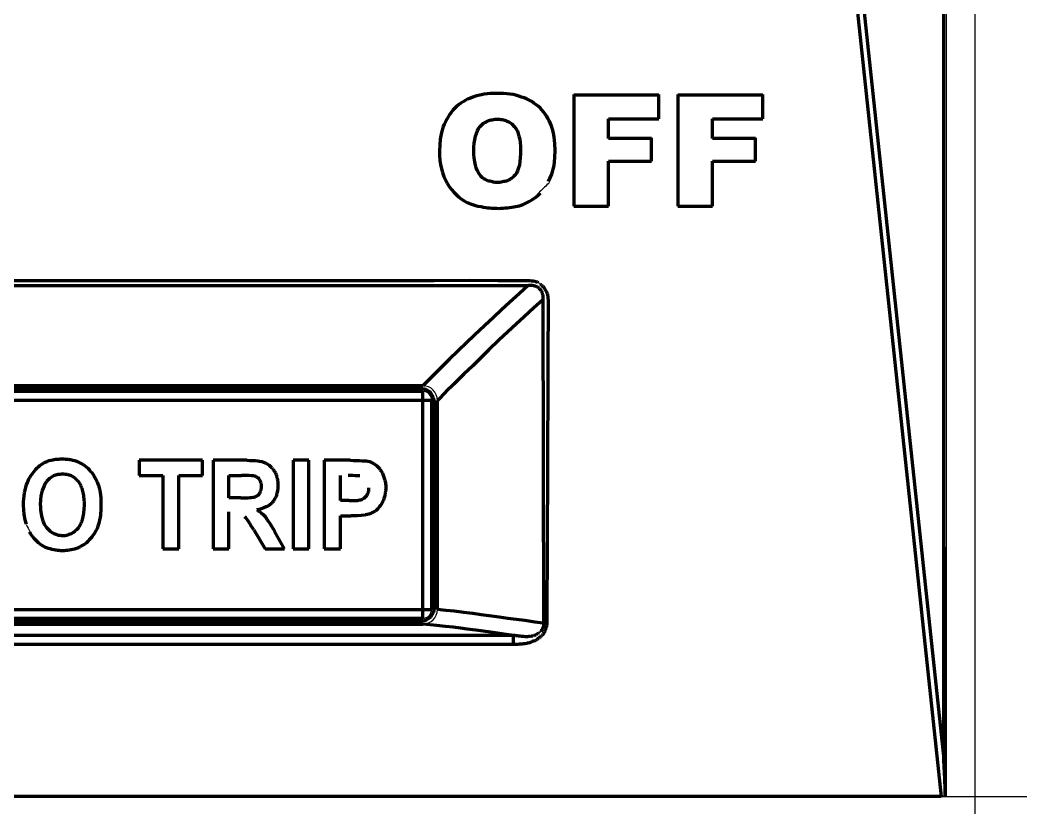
# Model space of a CAD drawing. Header units: millimetres. Extents: x 1622 to 1905, y 0 to 327.
# Drawn here: x 1798.99 to 1833.44, y 60.1 to 87.21 of the extents above; entities that cross this region are included whole.
import ezdxf

# ---------------------------------------------------------------- set-up
doc = ezdxf.new("R2010")
doc.units = ezdxf.units.MM
doc.layers.add('at_Entity', color=7, linetype='Continuous')

# ---------------------------------------------------------------- blocks, each defined once
blk = doc.blocks.new('GYER HERH  WRE TS1600AF 4P')
blk.add_lwpolyline([(79591.425, 9443.286), (79591.425, 9435.786, -0.414214), (79587.925, 9432.286), (79584.925, 9432.286), (79584.925, 9229.786), (79783.925, 9229.786), (79783.925, 9297.165)], format="xyb")
blk.add_lwpolyline([(79651.932, 9426.286), (79716.929, 9426.286), (79716.929, 9229.786), (79651.932, 9229.786)], close=True)
at = {"color": 3}
blk.add_lwpolyline([(79650.925, 9347.786), (79717.925, 9347.786), (79717.925, 9228.786), (79650.925, 9228.786)], close=True, dxfattribs=at)
at = {"layer": 'at_Entity', "color": 0, "lineweight": 140}
for p, q in [((79716.855, 9231.067), (79716.855, 9346.786)), ((79710.497, 9288.447), (79716.763, 9229.786)), ((79710.73, 9288.484), (79716.855, 9231.067)), ((79700.739, 9253.875), (79700.644, 9253.84)), ((79700.829, 9253.903), (79700.739, 9253.875)), ((79700.939, 9253.928), (79700.829, 9253.903)), ((79701.035, 9253.943), (79700.939, 9253.928)), ((79701.141, 9253.953), (79701.035, 9253.943)), ((79701.242, 9253.963), (79701.141, 9253.953)), ((79701.366, 9253.97), (79701.242, 9253.963)), ((79701.475, 9253.972), (79701.366, 9253.97)), ((79701.588, 9253.97), (79701.475, 9253.972)), ((79701.693, 9253.964), (79701.588, 9253.97)), ((79701.82, 9253.953), (79701.693, 9253.964)), ((79701.929, 9253.943), (79701.82, 9253.953)), ((79702.03, 9253.929), (79701.929, 9253.943)), ((79702.122, 9253.909), (79702.03, 9253.929)), ((79702.231, 9253.875), (79702.122, 9253.909)), ((79702.323, 9253.84), (79702.231, 9253.875)), ((79704.119, 9253.935), (79704.119, 9250.091)), ((79707.05, 9253.906), (79704.119, 9253.906)), ((79707.05, 9253.096), (79707.05, 9253.935)), ((79707.698, 9253.935), (79707.698, 9250.091)), ((79710.629, 9253.906), (79707.698, 9253.906)), ((79710.629, 9253.096), (79710.629, 9253.935)), ((79700.084, 9253.522), (79700.019, 9253.464)), ((79700.149, 9253.574), (79700.084, 9253.522)), ((79700.232, 9253.634), (79700.149, 9253.574)), ((79700.304, 9253.685), (79700.232, 9253.634)), ((79700.382, 9253.732), (79700.304, 9253.685)), ((79700.458, 9253.773), (79700.382, 9253.732)), ((79700.557, 9253.812), (79700.458, 9253.773)), ((79700.644, 9253.84), (79700.557, 9253.812)), ((79702.41, 9253.814), (79702.323, 9253.84)), ((79702.49, 9253.782), (79702.41, 9253.814)), ((79702.586, 9253.736), (79702.49, 9253.782)), ((79702.669, 9253.692), (79702.586, 9253.736)), ((79702.744, 9253.64), (79702.669, 9253.692)), ((79702.814, 9253.592), (79702.744, 9253.64)), ((79702.894, 9253.53), (79702.814, 9253.592)), ((79702.959, 9253.471), (79702.894, 9253.53)), ((79699.794, 9253.169), (79699.746, 9253.089)), ((79699.843, 9253.243), (79699.794, 9253.169)), ((79699.893, 9253.31), (79699.843, 9253.243)), ((79699.959, 9253.392), (79699.893, 9253.31)), ((79700.019, 9253.464), (79699.959, 9253.392)), ((79703.018, 9253.406), (79702.959, 9253.471)), ((79703.072, 9253.343), (79703.018, 9253.406)), ((79703.133, 9253.26), (79703.072, 9253.343)), ((79703.184, 9253.184), (79703.133, 9253.26)), ((79703.229, 9253.108), (79703.184, 9253.184)), ((79699.622, 9252.831), (79699.563, 9252.628)), ((79699.66, 9252.916), (79699.622, 9252.831)), ((79699.696, 9252.995), (79699.66, 9252.916)), ((79699.746, 9253.089), (79699.696, 9252.995)), ((79700.843, 9252.761), (79700.897, 9252.831)), ((79700.897, 9252.831), (79700.923, 9252.861)), ((79700.923, 9252.861), (79700.953, 9252.893)), ((79700.953, 9252.893), (79700.98, 9252.919)), ((79700.98, 9252.919), (79701.012, 9252.948)), ((79701.012, 9252.948), (79701.046, 9252.966)), ((79701.046, 9252.966), (79701.084, 9252.987)), ((79701.084, 9252.987), (79701.116, 9253.005)), ((79701.116, 9253.005), (79701.152, 9253.022)), ((79701.152, 9253.022), (79701.189, 9253.036)), ((79701.189, 9253.036), (79701.233, 9253.049)), ((79701.233, 9253.049), (79701.27, 9253.057)), ((79701.27, 9253.057), (79701.308, 9253.066)), ((79701.308, 9253.066), (79701.35, 9253.075)), ((79701.35, 9253.075), (79701.397, 9253.08)), ((79701.397, 9253.08), (79701.434, 9253.081)), ((79701.434, 9253.081), (79701.475, 9253.081)), ((79701.475, 9253.081), (79701.519, 9253.081)), ((79701.519, 9253.081), (79701.57, 9253.08)), ((79701.57, 9253.08), (79701.611, 9253.078)), ((79701.611, 9253.078), (79701.653, 9253.074)), ((79701.653, 9253.074), (79701.693, 9253.059)), ((79701.693, 9253.059), (79701.739, 9253.046)), ((79701.739, 9253.046), (79701.776, 9253.036)), ((79701.776, 9253.036), (79701.815, 9253.022)), ((79701.815, 9253.022), (79701.849, 9253.004)), ((79701.849, 9253.004), (79701.888, 9252.983)), ((79701.888, 9252.983), (79701.919, 9252.965)), ((79701.919, 9252.965), (79701.952, 9252.948)), ((79701.952, 9252.948), (79701.984, 9252.921)), ((79701.984, 9252.921), (79702.018, 9252.889)), ((79702.018, 9252.889), (79702.044, 9252.861)), ((79702.044, 9252.861), (79702.07, 9252.831)), ((79702.07, 9252.831), (79702.128, 9252.759)), ((79703.269, 9253.035), (79703.229, 9253.108)), ((79703.312, 9252.94), (79703.269, 9253.035)), ((79703.345, 9252.853), (79703.312, 9252.94)), ((79703.404, 9252.661), (79703.345, 9252.853)), ((79705.313, 9253.096), (79707.05, 9253.096)), ((79705.313, 9252.418), (79705.313, 9253.096)), ((79708.891, 9253.096), (79710.629, 9253.096)), ((79708.891, 9252.418), (79708.891, 9253.096)), ((79699.563, 9252.628), (79699.517, 9252.395)), ((79700.707, 9252.376), (79700.736, 9252.499)), ((79700.736, 9252.499), (79700.764, 9252.588)), ((79700.764, 9252.588), (79700.802, 9252.687)), ((79700.802, 9252.687), (79700.843, 9252.761)), ((79702.128, 9252.759), (79702.179, 9252.671)), ((79702.179, 9252.671), (79702.208, 9252.592)), ((79702.208, 9252.592), (79702.231, 9252.506)), ((79702.231, 9252.506), (79702.257, 9252.398)), ((79703.444, 9252.474), (79703.404, 9252.661)), ((79699.501, 9252.202), (79699.495, 9251.998)), ((79699.517, 9252.395), (79699.501, 9252.202)), ((79700.681, 9252.118), (79700.69, 9252.261)), ((79700.69, 9252.261), (79700.707, 9252.376)), ((79702.257, 9252.398), (79702.275, 9252.269)), ((79702.275, 9252.269), (79702.281, 9252.16)), ((79702.281, 9252.16), (79702.283, 9252.043)), ((79703.469, 9252.235), (79703.444, 9252.474)), ((79703.477, 9252.02), (79703.469, 9252.235)), ((79706.791, 9252.418), (79705.313, 9252.418)), ((79706.791, 9251.645), (79706.791, 9252.44)), ((79710.376, 9252.418), (79708.891, 9252.418)), ((79710.376, 9251.645), (79710.376, 9252.44)), ((79699.495, 9251.998), (79699.499, 9251.843)), ((79699.499, 9251.843), (79699.511, 9251.667)), ((79700.678, 9251.991), (79700.681, 9252.118)), ((79700.68, 9251.872), (79700.678, 9251.991)), ((79700.686, 9251.76), (79700.68, 9251.872)), ((79702.282, 9251.909), (79702.276, 9251.756)), ((79702.283, 9252.043), (79702.282, 9251.909)), ((79703.469, 9251.75), (79703.477, 9252.02)), ((79699.511, 9251.667), (79699.532, 9251.526)), ((79699.532, 9251.526), (79699.565, 9251.38)), ((79700.707, 9251.62), (79700.686, 9251.76)), ((79700.736, 9251.498), (79700.707, 9251.62)), ((79700.76, 9251.408), (79700.736, 9251.498)), ((79702.243, 9251.498), (79702.216, 9251.408)), ((79702.264, 9251.631), (79702.243, 9251.498)), ((79702.276, 9251.756), (79702.264, 9251.631)), ((79703.358, 9251.192), (79703.443, 9251.494)), ((79703.443, 9251.494), (79703.469, 9251.75)), ((79705.313, 9251.645), (79706.791, 9251.645)), ((79705.313, 9250.091), (79705.313, 9251.645)), ((79708.891, 9251.645), (79710.376, 9251.645)), ((79708.891, 9250.091), (79708.891, 9251.645)), ((79699.565, 9251.38), (79699.598, 9251.252)), ((79699.598, 9251.252), (79699.647, 9251.108)), ((79699.647, 9251.108), (79699.699, 9250.994)), ((79700.79, 9251.327), (79700.76, 9251.408)), ((79700.842, 9251.234), (79700.79, 9251.327)), ((79700.897, 9251.159), (79700.842, 9251.234)), ((79700.922, 9251.128), (79700.897, 9251.159)), ((79700.946, 9251.101), (79700.922, 9251.128)), ((79700.979, 9251.072), (79700.946, 9251.101)), ((79702.059, 9251.124), (79702.028, 9251.091)), ((79702.088, 9251.159), (79702.059, 9251.124)), ((79702.14, 9251.233), (79702.088, 9251.159)), ((79702.179, 9251.309), (79702.14, 9251.233)), ((79702.216, 9251.408), (79702.179, 9251.309)), ((79703.247, 9250.938), (79703.358, 9251.192)), ((79699.699, 9250.994), (79699.76, 9250.879)), ((79699.76, 9250.879), (79699.826, 9250.774)), ((79699.826, 9250.774), (79699.908, 9250.66)), ((79701.012, 9251.048), (79700.979, 9251.072)), ((79701.045, 9251.024), (79701.012, 9251.048)), ((79701.075, 9251.004), (79701.045, 9251.024)), ((79701.115, 9250.984), (79701.075, 9251.004)), ((79701.152, 9250.967), (79701.115, 9250.984)), ((79701.191, 9250.957), (79701.152, 9250.967)), ((79701.228, 9250.947), (79701.191, 9250.957)), ((79701.274, 9250.937), (79701.228, 9250.947)), ((79701.314, 9250.93), (79701.274, 9250.937)), ((79701.352, 9250.918), (79701.314, 9250.93)), ((79701.39, 9250.911), (79701.352, 9250.918)), ((79701.44, 9250.909), (79701.39, 9250.911)), ((79701.486, 9250.908), (79701.44, 9250.909)), ((79701.529, 9250.908), (79701.486, 9250.908)), ((79701.57, 9250.909), (79701.529, 9250.908)), ((79701.621, 9250.918), (79701.57, 9250.909)), ((79701.665, 9250.93), (79701.621, 9250.918)), ((79701.706, 9250.936), (79701.665, 9250.93)), ((79701.743, 9250.942), (79701.706, 9250.936)), ((79701.787, 9250.953), (79701.743, 9250.942)), ((79701.826, 9250.967), (79701.787, 9250.953)), ((79701.865, 9250.98), (79701.826, 9250.967)), ((79701.897, 9250.996), (79701.865, 9250.98)), ((79701.933, 9251.022), (79701.897, 9250.996)), ((79701.964, 9251.048), (79701.933, 9251.022)), ((79702, 9251.07), (79701.964, 9251.048)), ((79702.028, 9251.091), (79702, 9251.07)), ((79699.908, 9250.66), (79699.985, 9250.573)), ((79699.985, 9250.573), (79700.071, 9250.489)), ((79700.071, 9250.489), (79700.154, 9250.414)), ((79700.154, 9250.414), (79700.257, 9250.336)), ((79702.808, 9250.398), (79702.891, 9250.468)), ((79702.891, 9250.468), (79702.971, 9250.547)), ((79700.257, 9250.336), (79700.348, 9250.279)), ((79700.348, 9250.279), (79700.448, 9250.223)), ((79700.448, 9250.223), (79700.565, 9250.172)), ((79700.565, 9250.172), (79700.7, 9250.124)), ((79700.7, 9250.124), (79700.811, 9250.097)), ((79700.811, 9250.097), (79700.931, 9250.076)), ((79700.931, 9250.076), (79701.002, 9250.061)), ((79701.985, 9250.057), (79702.051, 9250.069)), ((79702.051, 9250.069), (79702.116, 9250.083)), ((79702.116, 9250.083), (79702.179, 9250.093)), ((79702.179, 9250.093), (79702.249, 9250.109)), ((79702.249, 9250.109), (79702.306, 9250.128)), ((79702.306, 9250.128), (79702.37, 9250.15)), ((79702.37, 9250.15), (79702.426, 9250.177)), ((79702.426, 9250.177), (79702.489, 9250.208)), ((79702.489, 9250.208), (79702.54, 9250.234)), ((79702.54, 9250.234), (79702.594, 9250.26)), ((79702.594, 9250.26), (79702.696, 9250.321)), ((79702.696, 9250.321), (79702.808, 9250.398)), ((79704.119, 9250.091), (79705.313, 9250.091)), ((79707.698, 9250.091), (79708.891, 9250.091)), ((79701.002, 9250.061), (79701.085, 9250.047)), ((79701.085, 9250.047), (79701.153, 9250.038)), ((79701.153, 9250.038), (79701.222, 9250.032)), ((79701.222, 9250.032), (79701.299, 9250.026)), ((79701.299, 9250.026), (79701.384, 9250.021)), ((79701.384, 9250.021), (79701.455, 9250.018)), ((79701.455, 9250.018), (79701.532, 9250.017)), ((79701.532, 9250.017), (79701.605, 9250.019)), ((79701.605, 9250.019), (79701.687, 9250.023)), ((79701.687, 9250.023), (79701.755, 9250.03)), ((79701.755, 9250.03), (79701.831, 9250.039)), ((79701.831, 9250.039), (79701.903, 9250.046)), ((79701.903, 9250.046), (79701.985, 9250.057)), ((79666.305, 9247.366), (79702.548, 9247.366)), ((79684.269, 9247.535), (79685.38, 9247.535)), ((79685.38, 9247.535), (79686.274, 9247.535)), ((79686.274, 9247.535), (79687.228, 9247.535)), ((79687.228, 9247.535), (79688.114, 9247.535)), ((79688.114, 9247.535), (79689.111, 9247.535)), ((79689.111, 9247.535), (79689.917, 9247.535)), ((79689.917, 9247.535), (79690.778, 9247.535)), ((79690.778, 9247.535), (79691.676, 9247.535)), ((79691.676, 9247.535), (79692.685, 9247.535)), ((79692.685, 9247.535), (79693.501, 9247.535)), ((79693.501, 9247.535), (79694.375, 9247.535)), ((79694.375, 9247.535), (79695.338, 9247.535)), ((79695.338, 9247.535), (79696.421, 9247.535)), ((79696.421, 9247.535), (79697.298, 9247.535)), ((79697.298, 9247.535), (79698.235, 9247.535)), ((79698.235, 9247.535), (79699.314, 9247.539)), ((79699.314, 9247.539), (79700.528, 9247.541)), ((79700.528, 9247.541), (79701.507, 9247.539)), ((79701.507, 9247.539), (79702.548, 9247.535)), ((79702.548, 9247.366), (79702.243, 9247.091)), ((79702.548, 9247.535), (79702.561, 9247.535)), ((79702.548, 9247.366), (79702.557, 9247.37)), ((79702.557, 9247.37), (79702.568, 9247.373)), ((79702.561, 9247.535), (79702.576, 9247.535)), ((79702.568, 9247.373), (79702.579, 9247.373)), ((79702.576, 9247.535), (79702.59, 9247.535)), ((79702.579, 9247.373), (79702.594, 9247.373)), ((79702.59, 9247.535), (79702.606, 9247.535)), ((79702.594, 9247.373), (79702.603, 9247.373)), ((79702.603, 9247.373), (79702.615, 9247.373)), ((79702.606, 9247.535), (79702.619, 9247.531)), ((79702.615, 9247.373), (79702.625, 9247.373)), ((79702.619, 9247.531), (79702.636, 9247.528)), ((79702.625, 9247.373), (79702.634, 9247.373)), ((79702.634, 9247.373), (79702.648, 9247.373)), ((79702.636, 9247.528), (79702.65, 9247.528)), ((79702.648, 9247.373), (79702.665, 9247.373)), ((79702.65, 9247.528), (79702.663, 9247.528)), ((79702.663, 9247.528), (79702.683, 9247.528)), ((79702.665, 9247.373), (79702.678, 9247.373)), ((79702.678, 9247.373), (79702.692, 9247.373)), ((79702.683, 9247.528), (79702.702, 9247.527)), ((79702.692, 9247.373), (79702.705, 9247.369)), ((79702.702, 9247.527), (79702.716, 9247.525)), ((79702.705, 9247.369), (79702.722, 9247.365)), ((79702.716, 9247.525), (79702.732, 9247.52)), ((79702.722, 9247.365), (79702.736, 9247.363)), ((79702.732, 9247.52), (79702.747, 9247.515)), ((79702.736, 9247.363), (79702.749, 9247.358)), ((79702.747, 9247.515), (79702.768, 9247.509)), ((79702.749, 9247.358), (79702.765, 9247.353)), ((79702.765, 9247.353), (79702.783, 9247.347)), ((79702.768, 9247.509), (79702.788, 9247.504)), ((79702.783, 9247.347), (79702.797, 9247.342)), ((79702.788, 9247.504), (79702.812, 9247.498)), ((79702.797, 9247.342), (79702.812, 9247.336)), ((79702.812, 9247.498), (79702.831, 9247.495)), ((79702.812, 9247.336), (79702.83, 9247.331)), ((79702.83, 9247.331), (79702.849, 9247.324)), ((79702.831, 9247.495), (79702.852, 9247.486)), ((79702.849, 9247.324), (79702.863, 9247.316)), ((79702.852, 9247.486), (79702.868, 9247.476)), ((79702.863, 9247.316), (79702.879, 9247.307)), ((79702.868, 9247.476), (79702.885, 9247.469)), ((79702.959, 9247.41), (79702.982, 9247.398)), ((79702.982, 9247.398), (79703.005, 9247.381)), ((79703.005, 9247.381), (79703.021, 9247.364)), ((79703.021, 9247.364), (79703.04, 9247.344)), ((79703.04, 9247.344), (79703.06, 9247.326)), ((79703.06, 9247.326), (79703.081, 9247.304)), ((79702.243, 9247.091), (79701.903, 9246.782)), ((79702.879, 9247.307), (79702.89, 9247.294)), ((79702.89, 9247.294), (79702.907, 9247.276)), ((79702.907, 9247.276), (79702.922, 9247.261)), ((79702.922, 9247.261), (79702.936, 9247.248)), ((79702.936, 9247.248), (79702.953, 9247.231)), ((79702.953, 9247.231), (79702.971, 9247.213)), ((79702.971, 9247.213), (79702.984, 9247.198)), ((79702.984, 9247.198), (79702.994, 9247.182)), ((79702.994, 9247.182), (79703.004, 9247.163)), ((79703.004, 9247.163), (79703.017, 9247.138)), ((79703.017, 9247.138), (79703.027, 9247.116)), ((79703.027, 9247.116), (79703.034, 9247.093)), ((79703.034, 9247.093), (79703.039, 9247.07)), ((79703.039, 9247.07), (79703.046, 9247.042)), ((79703.046, 9247.042), (79703.052, 9247.017)), ((79703.052, 9247.017), (79703.057, 9246.99)), ((79703.057, 9246.99), (79703.057, 9246.962)), ((79703.081, 9247.304), (79703.095, 9247.284)), ((79703.095, 9247.284), (79703.109, 9247.263)), ((79703.109, 9247.263), (79703.125, 9247.235)), ((79703.125, 9247.235), (79703.143, 9247.203)), ((79703.143, 9247.203), (79703.159, 9247.176)), ((79703.159, 9247.176), (79703.178, 9247.145)), ((79703.178, 9247.145), (79703.191, 9247.116)), ((79703.191, 9247.116), (79703.204, 9247.082)), ((79703.204, 9247.082), (79703.212, 9247.055)), ((79703.212, 9247.055), (79703.218, 9247.027)), ((79703.218, 9247.027), (79703.223, 9246.984)), ((79703.223, 9246.984), (79703.227, 9246.938)), ((79701.903, 9246.782), (79701.633, 9246.531)), ((79703.051, 9246.865), (79702.745, 9246.593)), ((79703.054, 9246.9), (79703.051, 9246.865)), ((79703.051, 9246.865), (79703.075, 9235.744)), ((79703.056, 9246.93), (79703.054, 9246.9)), ((79703.057, 9246.962), (79703.056, 9246.93)), ((79703.227, 9246.938), (79703.229, 9246.902)), ((79703.229, 9246.902), (79703.23, 9246.865)), ((79703.23, 9246.865), (79703.23, 9246.631)), ((79703.23, 9246.631), (79703.23, 9246.363)), ((79701.633, 9246.531), (79701.348, 9246.261)), ((79702.405, 9246.285), (79702.133, 9246.035)), ((79702.745, 9246.593), (79702.405, 9246.285)), ((79703.23, 9246.363), (79703.23, 9246.146)), ((79701.039, 9245.974), (79700.696, 9245.651)), ((79701.348, 9246.261), (79701.039, 9245.974)), ((79702.133, 9246.035), (79701.843, 9245.768)), ((79703.23, 9246.146), (79703.23, 9245.915)), ((79700.696, 9245.651), (79700.423, 9245.39)), ((79701.843, 9245.768), (79701.538, 9245.479)), ((79703.227, 9245.656), (79703.224, 9245.367)), ((79703.23, 9245.915), (79703.227, 9245.656)), ((79700.423, 9245.39), (79700.134, 9245.112)), ((79701.538, 9245.479), (79701.198, 9245.153)), ((79703.224, 9245.367), (79703.224, 9245.134)), ((79700.134, 9245.112), (79699.829, 9244.814)), ((79701.198, 9245.153), (79700.926, 9244.887)), ((79703.224, 9245.134), (79703.224, 9244.884)), ((79699.829, 9244.814), (79699.488, 9244.477)), ((79700.638, 9244.604), (79700.333, 9244.309)), ((79700.926, 9244.887), (79700.638, 9244.604)), ((79703.224, 9244.884), (79703.224, 9244.602)), ((79703.224, 9244.602), (79703.224, 9244.287)), ((79699.488, 9244.477), (79699.215, 9244.204)), ((79700.333, 9244.309), (79699.992, 9243.973)), ((79703.224, 9244.287), (79703.224, 9244.036)), ((79698.923, 9243.912), (79669.927, 9243.912)), ((79699.215, 9244.204), (79698.923, 9243.912)), ((79699.992, 9243.973), (79699.718, 9243.7)), ((79703.224, 9244.036), (79703.224, 9243.772)), ((79698.923, 9243.72), (79669.927, 9243.72)), ((79670.03, 9243.823), (79698.837, 9243.823)), ((79699.023, 9243.789), (79698.837, 9243.823)), ((79698.923, 9235.913), (79698.923, 9243.72)), ((79699.179, 9243.699), (79699.023, 9243.789)), ((79699.292, 9243.513), (79699.179, 9243.699)), ((79699.718, 9243.7), (79699.426, 9243.411)), ((79703.224, 9243.772), (79703.223, 9243.476)), ((79699.228, 9243.411), (79669.63, 9243.411)), ((79699.228, 9236.215), (79699.228, 9243.411)), ((79699.332, 9243.315), (79699.292, 9243.513)), ((79699.332, 9243.315), (79699.332, 9236.319)), ((79699.426, 9236.215), (79699.426, 9243.411)), ((79703.223, 9243.476), (79703.221, 9243.14)), ((79703.219, 9242.865), (79703.218, 9242.571)), ((79703.221, 9243.14), (79703.219, 9242.865)), ((79703.218, 9242.571), (79703.215, 9242.254)), ((79703.215, 9242.254), (79703.213, 9241.894)), ((79703.213, 9241.894), (79703.212, 9241.601)), ((79703.212, 9241.601), (79703.212, 9241.29)), ((79685.652, 9241.091), (79685.691, 9241.127)), ((79685.691, 9241.127), (79685.733, 9241.165)), ((79685.733, 9241.165), (79685.778, 9241.198)), ((79685.778, 9241.198), (79685.83, 9241.233)), ((79685.83, 9241.233), (79685.873, 9241.259)), ((79685.873, 9241.259), (79685.917, 9241.282)), ((79685.917, 9241.282), (79685.986, 9241.312)), ((79685.986, 9241.312), (79686.064, 9241.338)), ((79686.064, 9241.338), (79686.129, 9241.352)), ((79686.129, 9241.352), (79686.199, 9241.363)), ((79686.199, 9241.363), (79686.234, 9241.376)), ((79686.234, 9241.376), (79686.275, 9241.384)), ((79686.275, 9241.384), (79686.309, 9241.386)), ((79686.309, 9241.386), (79686.345, 9241.386)), ((79686.345, 9241.386), (79686.387, 9241.391)), ((79686.387, 9241.391), (79686.433, 9241.396)), ((79686.433, 9241.396), (79686.469, 9241.399)), ((79686.469, 9241.399), (79686.506, 9241.4)), ((79686.506, 9241.4), (79686.547, 9241.399)), ((79686.547, 9241.399), (79686.591, 9241.396)), ((79686.591, 9241.396), (79686.623, 9241.391)), ((79686.623, 9241.391), (79686.656, 9241.386)), ((79686.656, 9241.386), (79686.691, 9241.385)), ((79686.691, 9241.385), (79686.73, 9241.384)), ((79686.73, 9241.384), (79686.763, 9241.379)), ((79686.763, 9241.379), (79686.8, 9241.371)), ((79686.8, 9241.371), (79686.862, 9241.355)), ((79686.862, 9241.355), (79686.935, 9241.338)), ((79686.935, 9241.338), (79686.995, 9241.321)), ((79686.995, 9241.321), (79687.058, 9241.297)), ((79687.058, 9241.297), (79687.116, 9241.265)), ((79687.116, 9241.265), (79687.181, 9241.23)), ((79687.181, 9241.23), (79687.231, 9241.2)), ((79687.231, 9241.2), (79687.28, 9241.165)), ((79687.28, 9241.165), (79687.338, 9241.123)), ((79687.338, 9241.123), (79687.396, 9241.073)), ((79691.337, 9241.349), (79689.162, 9241.349)), ((79689.162, 9241.349), (79689.162, 9240.826)), ((79691.337, 9240.826), (79691.337, 9241.349)), ((79692.861, 9241.349), (79691.702, 9241.349)), ((79691.702, 9241.349), (79691.702, 9238.3)), ((79692.861, 9241.349), (79692.956, 9241.347)), ((79692.956, 9241.347), (79693.063, 9241.344)), ((79693.063, 9241.344), (79693.149, 9241.339)), ((79693.149, 9241.339), (79693.241, 9241.334)), ((79693.241, 9241.334), (79693.304, 9241.319)), ((79693.304, 9241.319), (79693.376, 9241.304)), ((79693.376, 9241.304), (79693.434, 9241.287)), ((79693.434, 9241.287), (79693.497, 9241.26)), ((79693.497, 9241.26), (79693.544, 9241.238)), ((79693.544, 9241.238), (79693.594, 9241.21)), ((79693.594, 9241.21), (79693.631, 9241.181)), ((79693.631, 9241.181), (79693.67, 9241.143)), ((79693.67, 9241.143), (79693.694, 9241.126)), ((79693.694, 9241.126), (79693.717, 9241.105)), ((79694.996, 9241.349), (79694.455, 9241.349)), ((79694.455, 9241.349), (79694.455, 9238.3)), ((79694.996, 9238.3), (79694.996, 9241.349)), ((79696.423, 9241.349), (79695.528, 9241.349)), ((79695.528, 9241.349), (79695.528, 9238.3)), ((79696.423, 9241.349), (79696.522, 9241.347)), ((79696.522, 9241.347), (79696.636, 9241.344)), ((79696.636, 9241.344), (79696.73, 9241.339)), ((79696.73, 9241.339), (79696.834, 9241.334)), ((79696.834, 9241.334), (79696.901, 9241.332)), ((79696.901, 9241.332), (79696.973, 9241.327)), ((79696.973, 9241.327), (79697.027, 9241.318)), ((79697.027, 9241.318), (79697.082, 9241.305)), ((79697.082, 9241.305), (79697.14, 9241.283)), ((79697.14, 9241.283), (79697.202, 9241.252)), ((79697.202, 9241.252), (79697.248, 9241.223)), ((79697.248, 9241.223), (79697.295, 9241.194)), ((79697.295, 9241.194), (79697.323, 9241.172)), ((79697.323, 9241.172), (79697.352, 9241.147)), ((79697.352, 9241.147), (79697.372, 9241.127)), ((79697.372, 9241.127), (79697.393, 9241.106)), ((79703.212, 9241.29), (79703.212, 9240.964)), ((79685.39, 9240.755), (79685.419, 9240.804)), ((79685.419, 9240.804), (79685.454, 9240.853)), ((79685.454, 9240.853), (79685.493, 9240.908)), ((79685.493, 9240.908), (79685.526, 9240.951)), ((79685.526, 9240.951), (79685.565, 9240.995)), ((79685.565, 9240.995), (79685.605, 9241.042)), ((79685.605, 9241.042), (79685.652, 9241.091)), ((79686.143, 9240.77), (79686.072, 9240.718)), ((79686.21, 9240.811), (79686.143, 9240.77)), ((79686.246, 9240.826), (79686.21, 9240.811)), ((79686.277, 9240.838), (79686.246, 9240.826)), ((79686.318, 9240.851), (79686.277, 9240.838)), ((79686.356, 9240.863), (79686.318, 9240.851)), ((79686.397, 9240.864), (79686.356, 9240.863)), ((79686.434, 9240.866), (79686.397, 9240.864)), ((79686.479, 9240.869), (79686.434, 9240.866)), ((79686.518, 9240.87), (79686.479, 9240.869)), ((79686.559, 9240.869), (79686.518, 9240.87)), ((79686.596, 9240.866), (79686.559, 9240.869)), ((79686.643, 9240.864), (79686.596, 9240.866)), ((79686.685, 9240.863), (79686.643, 9240.864)), ((79686.718, 9240.852), (79686.685, 9240.863)), ((79686.75, 9240.842), (79686.718, 9240.852)), ((79686.791, 9240.826), (79686.75, 9240.842)), ((79686.829, 9240.811), (79686.791, 9240.826)), ((79686.859, 9240.794), (79686.829, 9240.811)), ((79686.888, 9240.776), (79686.859, 9240.794)), ((79686.924, 9240.752), (79686.888, 9240.776)), ((79687.396, 9241.073), (79687.437, 9241.029)), ((79687.437, 9241.029), (79687.476, 9240.98)), ((79687.476, 9240.98), (79687.525, 9240.925)), ((79687.525, 9240.925), (79687.573, 9240.861)), ((79687.573, 9240.861), (79687.606, 9240.807)), ((79687.606, 9240.807), (79687.637, 9240.745)), ((79689.162, 9240.826), (79689.97, 9240.826)), ((79689.97, 9240.826), (79689.97, 9238.3)), ((79690.517, 9240.826), (79691.337, 9240.826)), ((79690.517, 9238.3), (79690.517, 9240.826)), ((79692.243, 9240.826), (79692.683, 9240.826)), ((79692.243, 9240.053), (79692.243, 9240.826)), ((79692.767, 9240.826), (79692.683, 9240.826)), ((79692.848, 9240.825), (79692.767, 9240.826)), ((79692.947, 9240.823), (79692.848, 9240.825)), ((79693.034, 9240.818), (79692.947, 9240.823)), ((79693.046, 9240.818), (79693.034, 9240.818)), ((79693.055, 9240.818), (79693.046, 9240.818)), ((79693.065, 9240.818), (79693.055, 9240.818)), ((79693.074, 9240.818), (79693.065, 9240.818)), ((79693.11, 9240.812), (79693.074, 9240.818)), ((79693.14, 9240.804), (79693.11, 9240.812)), ((79693.171, 9240.789), (79693.14, 9240.804)), ((79693.195, 9240.774), (79693.171, 9240.789)), ((79693.223, 9240.761), (79693.195, 9240.774)), ((79693.717, 9241.105), (79693.733, 9241.086)), ((79693.733, 9241.086), (79693.75, 9241.061)), ((79693.75, 9241.061), (79693.767, 9241.039)), ((79693.767, 9241.039), (79693.784, 9241.015)), ((79693.784, 9241.015), (79693.798, 9240.994)), ((79693.798, 9240.994), (79693.813, 9240.973)), ((79693.813, 9240.973), (79693.83, 9240.945)), ((79693.83, 9240.945), (79693.847, 9240.914)), ((79693.847, 9240.914), (79693.859, 9240.889)), ((79693.859, 9240.889), (79693.871, 9240.863)), ((79693.871, 9240.863), (79693.879, 9240.831)), ((79693.879, 9240.831), (79693.887, 9240.797)), ((79693.887, 9240.797), (79693.895, 9240.772)), ((79693.895, 9240.772), (79693.905, 9240.745)), ((79696.089, 9239.964), (79696.089, 9240.826)), ((79696.434, 9240.826), (79696.354, 9240.826)), ((79696.51, 9240.825), (79696.434, 9240.826)), ((79696.602, 9240.82), (79696.51, 9240.825)), ((79696.682, 9240.811), (79696.602, 9240.82)), ((79696.701, 9240.811), (79696.682, 9240.811)), ((79696.716, 9240.811), (79696.701, 9240.811)), ((79696.734, 9240.811), (79696.716, 9240.811)), ((79696.751, 9240.811), (79696.734, 9240.811)), ((79697.393, 9241.106), (79697.414, 9241.081)), ((79697.414, 9241.081), (79697.438, 9241.05)), ((79697.438, 9241.05), (79697.458, 9241.023)), ((79697.458, 9241.023), (79697.479, 9240.995)), ((79697.479, 9240.995), (79697.498, 9240.966)), ((79697.498, 9240.966), (79697.517, 9240.933)), ((79697.517, 9240.933), (79697.529, 9240.905)), ((79697.529, 9240.905), (79697.542, 9240.877)), ((79697.542, 9240.877), (79697.557, 9240.843)), ((79697.557, 9240.843), (79697.572, 9240.803)), ((79697.572, 9240.803), (79697.582, 9240.771)), ((79697.582, 9240.771), (79697.594, 9240.737)), ((79703.212, 9240.964), (79703.212, 9240.596)), ((79685.231, 9240.322), (79685.257, 9240.423)), ((79685.257, 9240.423), (79685.281, 9240.502)), ((79685.281, 9240.502), (79685.309, 9240.583)), ((79685.309, 9240.583), (79685.333, 9240.642)), ((79685.333, 9240.642), (79685.363, 9240.706)), ((79685.363, 9240.706), (79685.39, 9240.755)), ((79685.882, 9240.472), (79685.819, 9240.314)), ((79685.896, 9240.504), (79685.882, 9240.472)), ((79685.913, 9240.535), (79685.896, 9240.504)), ((79685.94, 9240.578), (79685.913, 9240.535)), ((79685.968, 9240.62), (79685.94, 9240.578)), ((79686.02, 9240.672), (79685.968, 9240.62)), ((79686.072, 9240.718), (79686.02, 9240.672)), ((79686.955, 9240.73), (79686.924, 9240.752)), ((79686.982, 9240.703), (79686.955, 9240.73)), ((79687.009, 9240.678), (79686.982, 9240.703)), ((79687.04, 9240.647), (79687.009, 9240.678)), ((79687.064, 9240.62), (79687.04, 9240.647)), ((79687.089, 9240.58), (79687.064, 9240.62)), ((79687.112, 9240.548), (79687.089, 9240.58)), ((79687.137, 9240.509), (79687.112, 9240.548)), ((79687.156, 9240.472), (79687.137, 9240.509)), ((79687.177, 9240.426), (79687.156, 9240.472)), ((79687.194, 9240.386), (79687.177, 9240.426)), ((79687.637, 9240.745), (79687.674, 9240.682)), ((79687.674, 9240.682), (79687.711, 9240.607)), ((79687.711, 9240.607), (79687.735, 9240.545)), ((79687.735, 9240.545), (79687.758, 9240.48)), ((79687.758, 9240.48), (79687.778, 9240.401)), ((79693.248, 9240.745), (79693.223, 9240.761)), ((79693.275, 9240.719), (79693.248, 9240.745)), ((79693.296, 9240.693), (79693.275, 9240.719)), ((79693.308, 9240.671), (79693.296, 9240.693)), ((79693.32, 9240.648), (79693.308, 9240.671)), ((79693.335, 9240.618), (79693.32, 9240.648)), ((79693.348, 9240.59), (79693.335, 9240.618)), ((79693.35, 9240.571), (79693.348, 9240.59)), ((79693.354, 9240.556), (79693.35, 9240.571)), ((79693.362, 9240.539), (79693.354, 9240.556)), ((79693.371, 9240.524), (79693.362, 9240.539)), ((79693.371, 9240.508), (79693.371, 9240.524)), ((79693.371, 9240.492), (79693.371, 9240.508)), ((79693.371, 9240.471), (79693.371, 9240.492)), ((79693.371, 9240.45), (79693.371, 9240.471)), ((79693.371, 9240.433), (79693.371, 9240.45)), ((79693.371, 9240.416), (79693.371, 9240.433)), ((79693.905, 9240.745), (79693.91, 9240.716)), ((79693.91, 9240.716), (79693.915, 9240.682)), ((79693.915, 9240.682), (79693.919, 9240.655)), ((79693.919, 9240.655), (79693.923, 9240.627)), ((79693.923, 9240.627), (79693.929, 9240.591)), ((79693.929, 9240.591), (79693.934, 9240.553)), ((79693.934, 9240.451), (79693.933, 9240.404)), ((79693.934, 9240.553), (79693.934, 9240.525)), ((79693.934, 9240.525), (79693.934, 9240.494)), ((79693.934, 9240.494), (79693.934, 9240.451)), ((79697.594, 9240.737), (79697.606, 9240.699)), ((79697.606, 9240.699), (79697.618, 9240.654)), ((79697.618, 9240.654), (79697.626, 9240.617)), ((79697.626, 9240.617), (79697.631, 9240.575)), ((79697.631, 9240.575), (79697.638, 9240.534)), ((79697.638, 9240.534), (79697.642, 9240.485)), ((79697.642, 9240.485), (79697.643, 9240.442)), ((79697.643, 9240.442), (79697.643, 9240.399)), ((79703.212, 9240.596), (79703.212, 9240.298)), ((79685.186, 9240.029), (79685.197, 9240.127)), ((79685.197, 9240.127), (79685.212, 9240.229)), ((79685.212, 9240.229), (79685.231, 9240.322)), ((79685.772, 9240.131), (79685.759, 9239.981)), ((79685.819, 9240.314), (79685.772, 9240.131)), ((79687.209, 9240.336), (79687.194, 9240.386)), ((79687.217, 9240.288), (79687.209, 9240.336)), ((79687.232, 9240.239), (79687.217, 9240.288)), ((79687.243, 9240.191), (79687.232, 9240.239)), ((79687.252, 9240.13), (79687.243, 9240.191)), ((79687.257, 9240.075), (79687.252, 9240.13)), ((79687.261, 9240.048), (79687.257, 9240.075)), ((79687.778, 9240.401), (79687.799, 9240.312)), ((79687.799, 9240.312), (79687.813, 9240.239)), ((79687.813, 9240.239), (79687.826, 9240.163)), ((79687.826, 9240.163), (79687.828, 9240.123)), ((79687.828, 9240.123), (79687.833, 9240.077)), ((79687.833, 9240.077), (79687.836, 9240.039)), ((79693.024, 9240.072), (79693.076, 9240.077)), ((79693.076, 9240.077), (79693.116, 9240.084)), ((79693.116, 9240.084), (79693.155, 9240.097)), ((79693.155, 9240.097), (79693.2, 9240.119)), ((79693.2, 9240.119), (79693.25, 9240.148)), ((79693.25, 9240.148), (79693.283, 9240.179)), ((79693.283, 9240.179), (79693.307, 9240.222)), ((79693.307, 9240.222), (79693.319, 9240.248)), ((79693.319, 9240.248), (79693.331, 9240.277)), ((79693.331, 9240.277), (79693.339, 9240.299)), ((79693.339, 9240.299), (79693.348, 9240.325)), ((79693.348, 9240.325), (79693.352, 9240.343)), ((79693.352, 9240.343), (79693.357, 9240.363)), ((79693.357, 9240.363), (79693.363, 9240.378)), ((79693.363, 9240.378), (79693.371, 9240.391)), ((79693.371, 9240.4), (79693.371, 9240.416)), ((79693.371, 9240.391), (79693.371, 9240.4)), ((79693.868, 9240.104), (79693.853, 9240.074)), ((79693.881, 9240.144), (79693.868, 9240.104)), ((79693.888, 9240.178), (79693.881, 9240.144)), ((79693.899, 9240.214), (79693.888, 9240.178)), ((79693.907, 9240.247), (79693.899, 9240.214)), ((79693.915, 9240.287), (79693.907, 9240.247)), ((79693.923, 9240.325), (79693.915, 9240.287)), ((79693.929, 9240.367), (79693.923, 9240.325)), ((79693.933, 9240.404), (79693.929, 9240.367)), ((79696.926, 9240.067), (79696.947, 9240.089)), ((79696.947, 9240.089), (79696.968, 9240.113)), ((79696.968, 9240.113), (79696.984, 9240.131)), ((79696.984, 9240.131), (79697.001, 9240.148)), ((79697.001, 9240.148), (79697.016, 9240.18)), ((79697.016, 9240.18), (79697.031, 9240.214)), ((79697.031, 9240.214), (79697.041, 9240.239)), ((79697.041, 9240.239), (79697.053, 9240.266)), ((79697.053, 9240.266), (79697.057, 9240.299)), ((79697.057, 9240.299), (79697.061, 9240.337)), ((79697.061, 9240.337), (79697.063, 9240.367)), ((79697.063, 9240.367), (79697.064, 9240.399)), ((79697.6, 9240.093), (79697.582, 9240.031)), ((79697.611, 9240.148), (79697.6, 9240.093)), ((79697.62, 9240.173), (79697.611, 9240.148)), ((79697.626, 9240.201), (79697.62, 9240.173)), ((79697.63, 9240.236), (79697.626, 9240.201)), ((79697.631, 9240.266), (79697.63, 9240.236)), ((79697.638, 9240.307), (79697.631, 9240.266)), ((79697.642, 9240.34), (79697.638, 9240.307)), ((79697.643, 9240.374), (79697.642, 9240.34)), ((79697.643, 9240.399), (79697.643, 9240.374)), ((79703.212, 9240.298), (79703.212, 9239.979)), ((79685.177, 9239.802), (79685.179, 9239.908)), ((79685.182, 9239.641), (79685.177, 9239.802)), ((79685.179, 9239.908), (79685.186, 9240.029)), ((79685.759, 9239.981), (79685.755, 9239.824)), ((79685.755, 9239.824), (79685.756, 9239.759)), ((79685.756, 9239.759), (79685.759, 9239.688)), ((79687.265, 9240.022), (79687.261, 9240.048)), ((79687.268, 9239.989), (79687.265, 9240.022)), ((79687.269, 9239.957), (79687.268, 9239.989)), ((79687.272, 9239.926), (79687.269, 9239.957)), ((79687.269, 9239.699), (79687.272, 9239.731)), ((79687.273, 9239.898), (79687.272, 9239.926)), ((79687.272, 9239.731), (79687.274, 9239.767)), ((79687.274, 9239.864), (79687.273, 9239.898)), ((79687.274, 9239.832), (79687.274, 9239.864)), ((79687.274, 9239.796), (79687.274, 9239.832)), ((79687.274, 9239.767), (79687.274, 9239.796)), ((79687.836, 9240.039), (79687.838, 9240.001)), ((79687.838, 9240.001), (79687.838, 9239.953)), ((79687.838, 9239.953), (79687.838, 9239.902)), ((79687.838, 9239.902), (79687.838, 9239.86)), ((79687.838, 9239.86), (79687.838, 9239.809)), ((79687.838, 9239.809), (79687.838, 9239.769)), ((79687.838, 9239.769), (79687.838, 9239.722)), ((79692.654, 9240.053), (79692.243, 9240.053)), ((79692.654, 9240.053), (79692.736, 9240.054)), ((79692.736, 9240.054), (79692.828, 9240.057)), ((79692.828, 9240.057), (79692.901, 9240.062)), ((79692.901, 9240.062), (79692.977, 9240.067)), ((79692.977, 9240.067), (79693.024, 9240.072)), ((79693.526, 9239.743), (79693.45, 9239.708)), ((79693.59, 9239.774), (79693.526, 9239.743)), ((79693.646, 9239.811), (79693.59, 9239.774)), ((79693.709, 9239.866), (79693.646, 9239.811)), ((79693.762, 9239.92), (79693.709, 9239.866)), ((79693.777, 9239.948), (79693.762, 9239.92)), ((79693.794, 9239.976), (79693.777, 9239.948)), ((79693.818, 9240.012), (79693.794, 9239.976)), ((79693.837, 9240.045), (79693.818, 9240.012)), ((79693.853, 9240.074), (79693.837, 9240.045)), ((79696.388, 9239.964), (79696.089, 9239.964)), ((79696.388, 9239.964), (79696.457, 9239.964)), ((79696.457, 9239.964), (79696.534, 9239.965)), ((79696.534, 9239.965), (79696.598, 9239.967)), ((79696.598, 9239.967), (79696.67, 9239.971)), ((79696.67, 9239.971), (79696.708, 9239.977)), ((79696.708, 9239.977), (79696.754, 9239.984)), ((79696.754, 9239.984), (79696.79, 9239.991)), ((79696.79, 9239.991), (79696.823, 9240.001)), ((79696.823, 9240.001), (79696.852, 9240.018)), ((79696.852, 9240.018), (79696.883, 9240.036)), ((79696.883, 9240.036), (79696.905, 9240.051)), ((79696.905, 9240.051), (79696.926, 9240.067)), ((79697.432, 9239.758), (79697.406, 9239.721)), ((79697.467, 9239.797), (79697.432, 9239.758)), ((79697.493, 9239.837), (79697.467, 9239.797)), ((79697.52, 9239.886), (79697.493, 9239.837)), ((79697.542, 9239.927), (79697.52, 9239.886)), ((79697.563, 9239.981), (79697.542, 9239.927)), ((79697.582, 9240.031), (79697.563, 9239.981)), ((79703.212, 9239.979), (79703.206, 9239.67)), ((79685.195, 9239.489), (79685.182, 9239.641)), ((79685.233, 9239.305), (79685.195, 9239.489)), ((79685.759, 9239.688), (79685.763, 9239.633)), ((79685.763, 9239.633), (79685.767, 9239.574)), ((79685.767, 9239.574), (79685.792, 9239.429)), ((79685.792, 9239.429), (79685.836, 9239.268)), ((79687.217, 9239.353), (79687.232, 9239.408)), ((79687.232, 9239.408), (79687.245, 9239.471)), ((79687.245, 9239.471), (79687.252, 9239.524)), ((79687.252, 9239.524), (79687.257, 9239.581)), ((79687.257, 9239.581), (79687.261, 9239.612)), ((79687.261, 9239.612), (79687.266, 9239.644)), ((79687.266, 9239.644), (79687.268, 9239.669)), ((79687.268, 9239.669), (79687.269, 9239.699)), ((79687.826, 9239.463), (79687.813, 9239.383)), ((79687.828, 9239.506), (79687.826, 9239.463)), ((79687.832, 9239.546), (79687.828, 9239.506)), ((79687.836, 9239.593), (79687.832, 9239.546)), ((79687.838, 9239.633), (79687.836, 9239.593)), ((79687.838, 9239.722), (79687.838, 9239.68)), ((79687.838, 9239.68), (79687.838, 9239.633)), ((79692.243, 9238.3), (79692.243, 9239.574)), ((79692.833, 9239.366), (79692.798, 9239.404)), ((79693.285, 9239.657), (79693.206, 9239.647)), ((79693.206, 9239.647), (79693.234, 9239.631)), ((79693.234, 9239.631), (79693.261, 9239.613)), ((79693.261, 9239.613), (79693.28, 9239.6)), ((79693.28, 9239.6), (79693.301, 9239.589)), ((79693.36, 9239.674), (79693.285, 9239.657)), ((79693.301, 9239.589), (79693.358, 9239.543)), ((79693.358, 9239.543), (79693.42, 9239.489)), ((79693.45, 9239.708), (79693.36, 9239.674)), ((79693.42, 9239.489), (79693.469, 9239.442)), ((79693.469, 9239.442), (79693.52, 9239.39)), ((79693.52, 9239.39), (79693.532, 9239.363)), ((79696.089, 9239.434), (79696.451, 9239.434)), ((79696.089, 9238.3), (79696.089, 9239.434)), ((79696.563, 9239.435), (79696.451, 9239.434)), ((79696.672, 9239.439), (79696.563, 9239.435)), ((79696.803, 9239.449), (79696.672, 9239.439)), ((79696.915, 9239.463), (79696.803, 9239.449)), ((79696.942, 9239.469), (79696.915, 9239.463)), ((79696.969, 9239.474), (79696.942, 9239.469)), ((79697.003, 9239.48), (79696.969, 9239.474)), ((79697.03, 9239.485), (79697.003, 9239.48)), ((79697.061, 9239.494), (79697.03, 9239.485)), ((79697.093, 9239.507), (79697.061, 9239.494)), ((79697.133, 9239.524), (79697.093, 9239.507)), ((79697.168, 9239.537), (79697.133, 9239.524)), ((79697.203, 9239.558), (79697.168, 9239.537)), ((79697.238, 9239.578), (79697.203, 9239.558)), ((79697.279, 9239.603), (79697.238, 9239.578)), ((79697.312, 9239.625), (79697.279, 9239.603)), ((79697.344, 9239.653), (79697.312, 9239.625)), ((79697.373, 9239.681), (79697.344, 9239.653)), ((79697.406, 9239.721), (79697.373, 9239.681)), ((79703.206, 9239.67), (79703.201, 9239.322)), ((79716.902, 9229.786), (79716.855, 9239.591)), ((79685.28, 9239.147), (79685.233, 9239.305)), ((79685.836, 9239.268), (79685.893, 9239.147)), ((79685.893, 9239.147), (79685.968, 9239.036)), ((79687.064, 9239.029), (79687.089, 9239.06)), ((79687.089, 9239.06), (79687.116, 9239.101)), ((79687.116, 9239.101), (79687.135, 9239.138)), ((79687.135, 9239.138), (79687.156, 9239.176)), ((79687.156, 9239.176), (79687.176, 9239.22)), ((79687.176, 9239.22), (79687.194, 9239.27)), ((79687.194, 9239.27), (79687.206, 9239.31)), ((79687.206, 9239.31), (79687.217, 9239.353)), ((79687.735, 9239.083), (79687.706, 9239.006)), ((79687.758, 9239.154), (79687.735, 9239.083)), ((79687.778, 9239.228), (79687.758, 9239.154)), ((79687.795, 9239.296), (79687.778, 9239.228)), ((79687.813, 9239.383), (79687.795, 9239.296)), ((79692.862, 9239.328), (79692.833, 9239.366)), ((79692.895, 9239.282), (79692.862, 9239.328)), ((79692.924, 9239.242), (79692.895, 9239.282)), ((79692.964, 9239.173), (79692.924, 9239.242)), ((79693.004, 9239.108), (79692.964, 9239.173)), ((79693.056, 9239.027), (79693.004, 9239.108)), ((79693.532, 9239.363), (79693.545, 9239.336)), ((79693.545, 9239.336), (79693.557, 9239.315)), ((79693.557, 9239.315), (79693.572, 9239.294)), ((79693.572, 9239.294), (79693.639, 9239.194)), ((79693.639, 9239.194), (79693.711, 9239.082)), ((79693.711, 9239.082), (79693.767, 9238.989)), ((79703.201, 9239.322), (79703.201, 9239.041)), ((79703.201, 9239.041), (79703.201, 9238.742)), ((79685.422, 9238.821), (79685.39, 9238.874)), ((79685.457, 9238.771), (79685.422, 9238.821)), ((79685.503, 9238.712), (79685.457, 9238.771)), ((79685.543, 9238.661), (79685.503, 9238.712)), ((79685.968, 9239.036), (79686.023, 9238.976)), ((79686.023, 9238.976), (79686.09, 9238.912)), ((79686.09, 9238.912), (79686.15, 9238.867)), ((79686.15, 9238.867), (79686.216, 9238.83)), ((79686.216, 9238.83), (79686.25, 9238.816)), ((79686.25, 9238.816), (79686.289, 9238.802)), ((79686.289, 9238.802), (79686.322, 9238.792)), ((79686.322, 9238.792), (79686.356, 9238.778)), ((79686.356, 9238.778), (79686.399, 9238.773)), ((79686.399, 9238.773), (79686.445, 9238.768)), ((79686.445, 9238.768), (79686.48, 9238.765)), ((79686.48, 9238.765), (79686.518, 9238.764)), ((79686.518, 9238.764), (79686.56, 9238.764)), ((79686.56, 9238.764), (79686.607, 9238.766)), ((79686.607, 9238.766), (79686.644, 9238.77)), ((79686.644, 9238.77), (79686.685, 9238.778)), ((79686.685, 9238.778), (79686.716, 9238.79)), ((79686.716, 9238.79), (79686.753, 9238.803)), ((79686.753, 9238.803), (79686.786, 9238.815)), ((79686.786, 9238.815), (79686.823, 9238.83)), ((79686.823, 9238.83), (79686.889, 9238.868)), ((79686.889, 9238.868), (79686.958, 9238.92)), ((79686.958, 9238.92), (79687.01, 9238.971)), ((79687.01, 9238.971), (79687.064, 9239.029)), ((79687.526, 9238.71), (79687.482, 9238.661)), ((79687.564, 9238.758), (79687.526, 9238.71)), ((79687.607, 9238.822), (79687.564, 9238.758)), ((79687.642, 9238.881), (79687.607, 9238.822)), ((79687.678, 9238.946), (79687.642, 9238.881)), ((79687.706, 9239.006), (79687.678, 9238.946)), ((79693.103, 9238.955), (79693.056, 9239.027)), ((79693.103, 9238.955), (79693.497, 9238.3)), ((79693.767, 9238.989), (79693.825, 9238.889)), ((79694.156, 9238.3), (79693.825, 9238.889)), ((79703.201, 9238.742), (79703.201, 9238.461)), ((79685.589, 9238.609), (79685.543, 9238.661)), ((79685.635, 9238.565), (79685.589, 9238.609)), ((79685.692, 9238.513), (79685.635, 9238.565)), ((79685.744, 9238.469), (79685.692, 9238.513)), ((79685.793, 9238.433), (79685.744, 9238.469)), ((79685.844, 9238.401), (79685.793, 9238.433)), ((79685.91, 9238.365), (79685.844, 9238.401)), ((79685.968, 9238.336), (79685.91, 9238.365)), ((79687.129, 9238.375), (79687.076, 9238.351)), ((79687.177, 9238.401), (79687.129, 9238.375)), ((79687.237, 9238.436), (79687.177, 9238.401)), ((79687.292, 9238.469), (79687.237, 9238.436)), ((79687.341, 9238.512), (79687.292, 9238.469)), ((79687.386, 9238.553), (79687.341, 9238.512)), ((79687.438, 9238.608), (79687.386, 9238.553)), ((79687.482, 9238.661), (79687.438, 9238.608)), ((79703.201, 9238.461), (79703.201, 9238.147)), ((79686.031, 9238.316), (79685.968, 9238.336)), ((79686.09, 9238.299), (79686.031, 9238.316)), ((79686.165, 9238.28), (79686.09, 9238.299)), ((79686.233, 9238.263), (79686.165, 9238.28)), ((79686.264, 9238.258), (79686.233, 9238.263)), ((79686.295, 9238.253), (79686.264, 9238.258)), ((79686.334, 9238.249), (79686.295, 9238.253)), ((79686.368, 9238.248), (79686.334, 9238.249)), ((79686.408, 9238.243), (79686.368, 9238.248)), ((79686.443, 9238.238), (79686.408, 9238.243)), ((79686.483, 9238.235), (79686.443, 9238.238)), ((79686.518, 9238.233), (79686.483, 9238.235)), ((79686.554, 9238.234), (79686.518, 9238.233)), ((79686.588, 9238.237), (79686.554, 9238.234)), ((79686.632, 9238.243), (79686.588, 9238.237)), ((79686.673, 9238.248), (79686.632, 9238.243)), ((79686.702, 9238.249), (79686.673, 9238.248)), ((79686.73, 9238.252), (79686.702, 9238.249)), ((79686.769, 9238.257), (79686.73, 9238.252)), ((79686.806, 9238.263), (79686.769, 9238.257)), ((79686.869, 9238.279), (79686.806, 9238.263)), ((79686.929, 9238.294), (79686.869, 9238.279)), ((79687.002, 9238.316), (79686.929, 9238.294)), ((79687.064, 9238.336), (79687.002, 9238.316)), ((79687.07, 9238.344), (79687.064, 9238.336)), ((79687.076, 9238.351), (79687.07, 9238.344)), ((79689.97, 9238.3), (79690.517, 9238.3)), ((79691.702, 9238.3), (79692.243, 9238.3)), ((79693.497, 9238.3), (79694.156, 9238.3)), ((79694.455, 9238.3), (79694.996, 9238.3)), ((79695.528, 9238.3), (79696.089, 9238.3)), ((79703.201, 9238.147), (79703.201, 9237.893)), ((79703.201, 9237.893), (79703.201, 9237.622)), ((79703.198, 9237.377), (79703.195, 9237.097)), ((79703.201, 9237.622), (79703.198, 9237.377)), ((79703.195, 9237.097), (79703.193, 9236.869)), ((79703.193, 9236.869), (79703.19, 9236.628)), ((79699.297, 9236.123), (79699.332, 9236.319)), ((79703.19, 9236.628), (79703.19, 9236.409)), ((79703.19, 9236.409), (79703.19, 9236.159)), ((79669.63, 9236.215), (79699.228, 9236.215)), ((79699.026, 9235.85), (79699.207, 9235.964)), ((79699.207, 9235.964), (79699.297, 9236.123)), ((79699.719, 9236.187), (79699.426, 9236.215)), ((79699.994, 9236.156), (79699.719, 9236.187)), ((79700.335, 9236.114), (79699.994, 9236.156)), ((79700.638, 9236.075), (79700.335, 9236.114)), ((79700.933, 9236.038), (79700.638, 9236.075)), ((79701.208, 9236.002), (79700.933, 9236.038)), ((79701.547, 9235.953), (79701.208, 9236.002)), ((79701.849, 9235.906), (79701.547, 9235.953)), ((79703.19, 9236.159), (79703.19, 9235.956)), ((79703.19, 9235.956), (79703.19, 9235.744)), ((79669.927, 9235.913), (79698.923, 9235.913)), ((79669.927, 9235.715), (79698.923, 9235.715)), ((79698.837, 9235.81), (79670.03, 9235.81)), ((79698.837, 9235.81), (79699.026, 9235.85)), ((79699.171, 9235.688), (79698.923, 9235.715)), ((79699.408, 9235.663), (79699.171, 9235.688)), ((79699.704, 9235.632), (79699.408, 9235.663)), ((79699.967, 9235.604), (79699.704, 9235.632)), ((79700.216, 9235.568), (79699.967, 9235.604)), ((79702.149, 9235.871), (79701.849, 9235.906)), ((79702.428, 9235.833), (79702.149, 9235.871)), ((79702.771, 9235.785), (79702.428, 9235.833)), ((79703.075, 9235.744), (79702.771, 9235.785)), ((79703.056, 9235.598), (79703.051, 9235.582)), ((79703.062, 9235.613), (79703.056, 9235.598)), ((79703.067, 9235.632), (79703.062, 9235.613)), ((79703.069, 9235.648), (79703.067, 9235.632)), ((79703.072, 9235.67), (79703.069, 9235.648)), ((79703.074, 9235.69), (79703.072, 9235.67)), ((79703.075, 9235.718), (79703.074, 9235.69)), ((79703.075, 9235.744), (79703.075, 9235.718)), ((79703.173, 9235.612), (79703.167, 9235.58)), ((79703.178, 9235.641), (79703.173, 9235.612)), ((79703.182, 9235.658), (79703.178, 9235.641)), ((79703.186, 9235.677), (79703.182, 9235.658)), ((79703.189, 9235.709), (79703.186, 9235.677)), ((79703.19, 9235.744), (79703.189, 9235.709)), ((79685.48, 9235.324), (79684.743, 9235.324)), ((79686.393, 9235.324), (79685.48, 9235.324)), ((79687.203, 9235.324), (79686.393, 9235.324)), ((79687.912, 9235.324), (79687.203, 9235.324)), ((79688.579, 9235.324), (79687.912, 9235.324)), ((79689.405, 9235.324), (79688.579, 9235.324)), ((79690.137, 9235.324), (79689.405, 9235.324)), ((79690.789, 9235.324), (79690.137, 9235.324)), ((79691.4, 9235.324), (79690.789, 9235.324)), ((79692.153, 9235.324), (79691.4, 9235.324)), ((79692.821, 9235.324), (79692.153, 9235.324)), ((79693.411, 9235.324), (79692.821, 9235.324)), ((79693.963, 9235.324), (79693.411, 9235.324)), ((79694.643, 9235.324), (79693.963, 9235.324)), ((79695.247, 9235.324), (79694.643, 9235.324)), ((79695.791, 9235.324), (79695.247, 9235.324)), ((79696.304, 9235.324), (79695.791, 9235.324)), ((79696.941, 9235.324), (79696.304, 9235.324)), ((79697.508, 9235.324), (79696.941, 9235.324)), ((79698.04, 9235.324), (79697.508, 9235.324)), ((79698.542, 9235.324), (79698.04, 9235.324)), ((79699.163, 9235.321), (79698.542, 9235.324)), ((79699.714, 9235.317), (79699.163, 9235.321)), ((79700.276, 9235.317), (79699.714, 9235.317)), ((79700.45, 9235.536), (79700.216, 9235.568)), ((79700.805, 9235.317), (79700.276, 9235.317)), ((79700.741, 9235.501), (79700.45, 9235.536)), ((79701, 9235.472), (79700.741, 9235.501)), ((79701.463, 9235.32), (79700.805, 9235.317)), ((79701.253, 9235.432), (79701, 9235.472)), ((79701.491, 9235.4), (79701.253, 9235.432)), ((79702.047, 9235.324), (79701.463, 9235.32)), ((79701.786, 9235.361), (79701.491, 9235.4)), ((79702.047, 9235.324), (79701.786, 9235.361)), ((79702.047, 9235.008), (79702.047, 9235.324)), ((79702.083, 9235.319), (79702.047, 9235.324)), ((79702.12, 9235.314), (79702.083, 9235.319)), ((79702.165, 9235.308), (79702.12, 9235.314)), ((79702.203, 9235.302), (79702.165, 9235.308)), ((79702.236, 9235.298), (79702.203, 9235.302)), ((79702.268, 9235.295), (79702.236, 9235.298)), ((79702.309, 9235.292), (79702.268, 9235.295)), ((79702.346, 9235.287), (79702.309, 9235.292)), ((79702.373, 9235.286), (79702.346, 9235.287)), ((79702.402, 9235.284), (79702.373, 9235.286)), ((79702.441, 9235.281), (79702.402, 9235.284)), ((79702.479, 9235.28), (79702.441, 9235.281)), ((79702.506, 9235.28), (79702.479, 9235.28)), ((79702.533, 9235.28), (79702.506, 9235.28)), ((79702.566, 9235.283), (79702.533, 9235.28)), ((79702.594, 9235.287), (79702.566, 9235.283)), ((79702.622, 9235.292), (79702.594, 9235.287)), ((79702.648, 9235.294), (79702.622, 9235.292)), ((79702.677, 9235.298), (79702.648, 9235.294)), ((79702.703, 9235.302), (79702.677, 9235.298)), ((79702.724, 9235.311), (79702.703, 9235.302)), ((79702.744, 9235.316), (79702.724, 9235.311)), ((79702.768, 9235.323), (79702.744, 9235.316)), ((79702.79, 9235.332), (79702.768, 9235.323)), ((79702.81, 9235.341), (79702.79, 9235.332)), ((79702.828, 9235.349), (79702.81, 9235.341)), ((79702.849, 9235.362), (79702.828, 9235.349)), ((79702.867, 9235.376), (79702.849, 9235.362)), ((79702.881, 9235.379), (79702.867, 9235.376)), ((79702.894, 9235.387), (79702.881, 9235.379)), ((79702.911, 9235.398), (79702.894, 9235.387)), ((79702.924, 9235.405), (79702.911, 9235.398)), ((79702.959, 9235.265), (79702.938, 9235.249)), ((79702.975, 9235.276), (79702.959, 9235.265)), ((79702.989, 9235.287), (79702.975, 9235.276)), ((79702.99, 9235.475), (79702.983, 9235.464)), ((79703.009, 9235.305), (79702.989, 9235.287)), ((79702.996, 9235.485), (79702.99, 9235.475)), ((79703.006, 9235.497), (79702.996, 9235.485)), ((79703.016, 9235.508), (79703.006, 9235.497)), ((79703.028, 9235.324), (79703.009, 9235.305)), ((79703.028, 9235.528), (79703.016, 9235.508)), ((79703.035, 9235.543), (79703.028, 9235.528)), ((79703.038, 9235.345), (79703.028, 9235.324)), ((79703.044, 9235.562), (79703.035, 9235.543)), ((79703.05, 9235.361), (79703.038, 9235.345)), ((79703.051, 9235.582), (79703.044, 9235.562)), ((79703.066, 9235.378), (79703.05, 9235.361)), ((79703.08, 9235.391), (79703.066, 9235.378)), ((79703.089, 9235.403), (79703.08, 9235.391)), ((79703.099, 9235.419), (79703.089, 9235.403)), ((79703.111, 9235.442), (79703.099, 9235.419)), ((79703.12, 9235.464), (79703.111, 9235.442)), ((79703.129, 9235.483), (79703.12, 9235.464)), ((79703.136, 9235.499), (79703.129, 9235.483)), ((79703.144, 9235.518), (79703.136, 9235.499)), ((79703.149, 9235.538), (79703.144, 9235.518)), ((79703.16, 9235.557), (79703.149, 9235.538)), ((79703.167, 9235.58), (79703.16, 9235.557)), ((79685.48, 9235.008), (79684.743, 9235.008)), ((79686.393, 9235.008), (79685.48, 9235.008)), ((79687.203, 9235.008), (79686.393, 9235.008)), ((79687.912, 9235.008), (79687.203, 9235.008)), ((79688.579, 9235.008), (79687.912, 9235.008)), ((79689.405, 9235.008), (79688.579, 9235.008)), ((79690.137, 9235.008), (79689.405, 9235.008)), ((79690.789, 9235.008), (79690.137, 9235.008)), ((79691.4, 9235.008), (79690.789, 9235.008)), ((79692.153, 9235.008), (79691.4, 9235.008)), ((79692.821, 9235.008), (79692.153, 9235.008)), ((79693.411, 9235.008), (79692.821, 9235.008)), ((79693.963, 9235.008), (79693.411, 9235.008)), ((79694.643, 9235.008), (79693.963, 9235.008)), ((79695.247, 9235.008), (79694.643, 9235.008)), ((79695.791, 9235.008), (79695.247, 9235.008)), ((79696.304, 9235.008), (79695.791, 9235.008)), ((79696.941, 9235.008), (79696.304, 9235.008)), ((79697.508, 9235.008), (79696.941, 9235.008)), ((79698.04, 9235.008), (79697.508, 9235.008)), ((79698.542, 9235.008), (79698.04, 9235.008)), ((79699.163, 9235.008), (79698.542, 9235.008)), ((79699.714, 9235.008), (79699.163, 9235.008)), ((79700.277, 9235.008), (79699.714, 9235.008)), ((79700.808, 9235.008), (79700.277, 9235.008)), ((79701.465, 9235.008), (79700.808, 9235.008)), ((79702.047, 9235.008), (79701.465, 9235.008)), ((79702.087, 9235.008), (79702.047, 9235.008)), ((79702.128, 9235.008), (79702.087, 9235.008)), ((79702.176, 9235.011), (79702.128, 9235.008)), ((79702.214, 9235.015), (79702.176, 9235.011)), ((79702.253, 9235.019), (79702.214, 9235.015)), ((79702.29, 9235.022), (79702.253, 9235.019)), ((79702.338, 9235.025), (79702.29, 9235.022)), ((79702.381, 9235.03), (79702.338, 9235.025)), ((79702.415, 9235.035), (79702.381, 9235.03)), ((79702.449, 9235.04), (79702.415, 9235.035)), ((79702.489, 9235.046), (79702.449, 9235.04)), ((79702.525, 9235.052), (79702.489, 9235.046)), ((79702.558, 9235.061), (79702.525, 9235.052)), ((79702.589, 9235.07), (79702.558, 9235.061)), ((79702.626, 9235.085), (79702.589, 9235.07)), ((79702.657, 9235.103), (79702.626, 9235.085)), ((79702.689, 9235.111), (79702.657, 9235.103)), ((79702.716, 9235.121), (79702.689, 9235.111)), ((79702.749, 9235.132), (79702.716, 9235.121)), ((79702.778, 9235.14), (79702.749, 9235.132)), ((79702.803, 9235.155), (79702.778, 9235.14)), ((79702.828, 9235.168), (79702.803, 9235.155)), ((79702.856, 9235.187), (79702.828, 9235.168)), ((79702.879, 9235.206), (79702.856, 9235.187)), ((79702.896, 9235.218), (79702.879, 9235.206)), ((79702.914, 9235.231), (79702.896, 9235.218)), ((79702.938, 9235.249), (79702.914, 9235.231)), ((79716.859, 9230.966), (79716.855, 9231.067)), ((79716.863, 9230.871), (79716.859, 9230.966)), ((79716.868, 9230.753), (79716.863, 9230.871)), ((79716.872, 9230.648), (79716.868, 9230.753)), ((79716.88, 9230.546), (79716.872, 9230.648)), ((79716.885, 9230.45), (79716.88, 9230.546)), ((79716.888, 9230.33), (79716.885, 9230.45)), ((79716.889, 9230.22), (79716.888, 9230.33)), ((79716.896, 9230.196), (79716.889, 9230.22)), ((79716.899, 9230.167), (79716.896, 9230.196)), ((79716.901, 9230.126), (79716.899, 9230.167)), ((79716.763, 9229.786), (79652.087, 9229.786))]:
    blk.add_line(p, q, dxfattribs=at)
at = {"layer": 'at_Entity', "color": 0}
for centre, radius, start, end in [((79767.518, 9183.419), 93.172, 133.58804, 133.8767), ((79700.64, 9245.149), 3.234, 44.2686, 45.9392), ((79698.923, 9243.411), 0.502, 360, 90), ((79698.923, 9243.411), 0.307, 360, 90), ((79687.76, 9240.257), 2.73, 204.1141, 210.2564), ((79698.923, 9236.215), 0.303, 270, 0), ((79698.923, 9236.215), 0.502, 270, 0), ((79702.792, 9235.578), 0.22, 307.348, 329.0362)]:
    blk.add_arc(centre, radius, start, end, dxfattribs=at)

msp = doc.modelspace()

# ---------------------------------------------------------------- block references
msp.add_blockref('GYER HERH  WRE TS1600AF 4P', (-77886.069, -9169.286))

doc.saveas('drawing.dxf')
